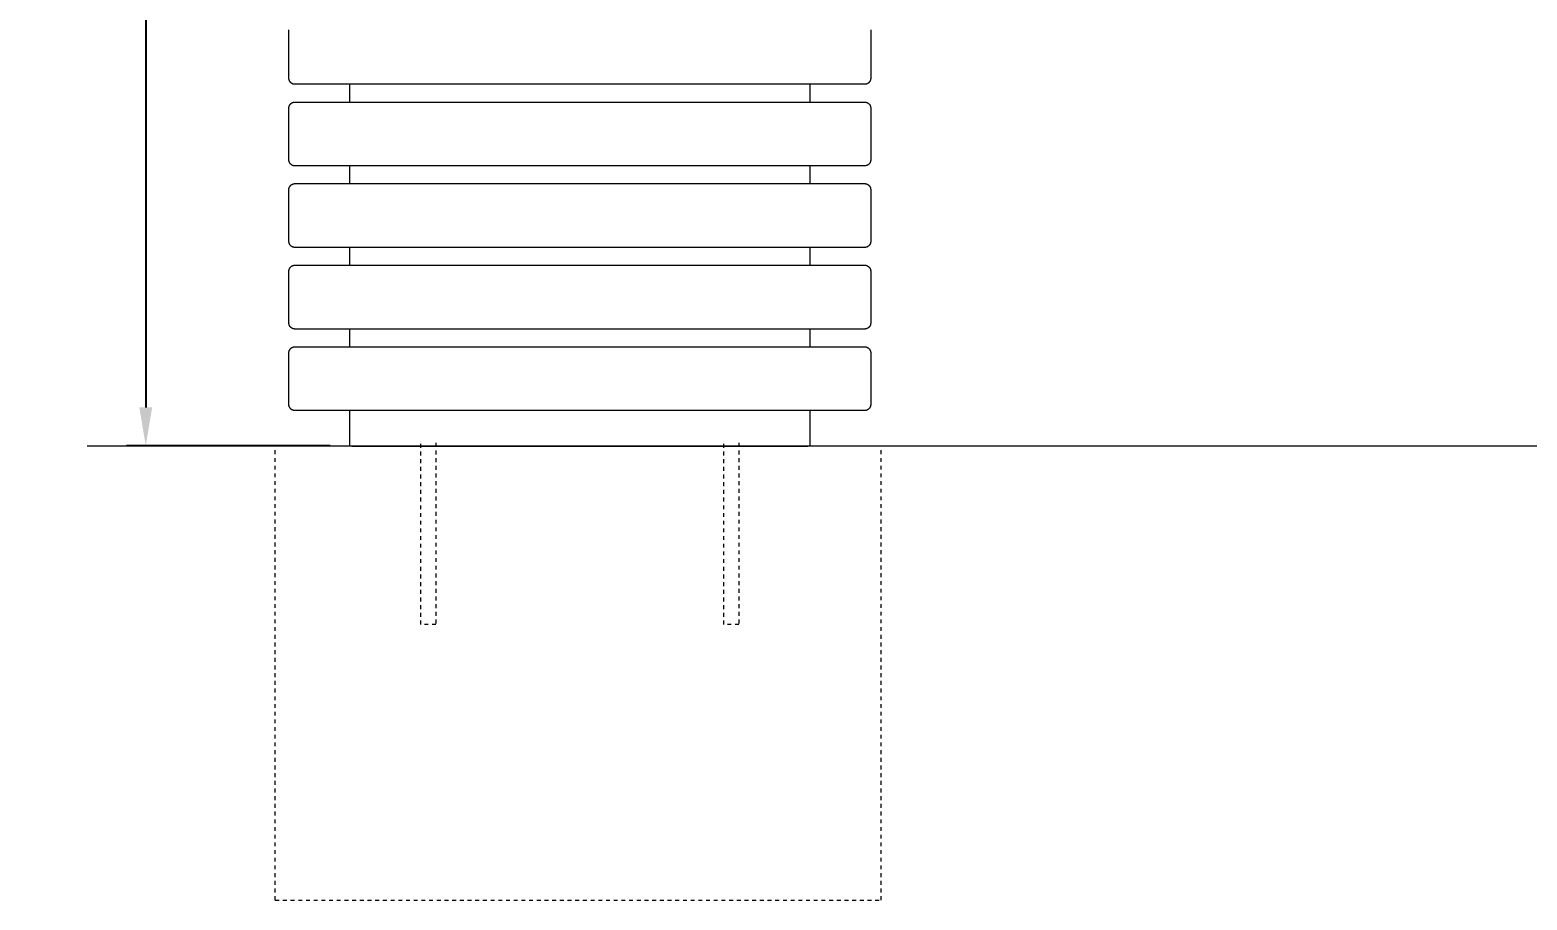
# Model space of a CAD drawing. Header units: inches. Extents: x 7 to 162, y -1 to 92.
# Drawn here: x 7.64 to 46.56, y 34.7 to 57.34 of the extents above; entities that cross this region are included whole.
import ezdxf

# ---------------------------------------------------------------- set-up
doc = ezdxf.new("R2010")
doc.units = ezdxf.units.IN
doc.linetypes.add('HIDDEN', pattern=[1.905, 1.27, -0.635])
for name, color, linetype, lineweight in [('ZANO_R', 7, 'Continuous', 0), ('ZANO_R_przerywana', 250, 'HIDDEN', 0), ('ZANO_W', 1, 'Continuous', 0)]:
    doc.layers.add(name, color=color, linetype=linetype, lineweight=lineweight)
doc.styles.get("Standard").update_dxf_attribs({"font": 'arial.ttf'})
doc.dimstyles.new('amerykanie', dxfattribs={"dimtxt": 50, "dimasz": 50, "dimexe": 0.5, "dimexo": 0.5, "dimgap": 1, "dimtad": 1, "dimdec": 0, "dimzin": 0, "dimlunit": 5, "dimtxsty": 'Standard', "dimcen": 0.09, "dimclrd": 1, "dimclre": 1, "dimclrt": 1, "dimazin": 0, "dimtfac": 1, "dimtdec": 0, "dimtmove": 0, "dimatfit": 3, "dimfxl": 1, "dimtzin": 0, "dimarcsym": 1})

# ---------------------------------------------------------------- blocks, each defined once
blk = doc.blocks.new('*D355')
at = {"layer": 'ZANO_W', "color": 1, "lineweight": -2}
blk.add_line((53.632, 49.341), (53.389, 52.807), dxfattribs=at)
blk.add_arc((53.829, 46.521), 5.801, 103.8886, 170.1114, dxfattribs=at)
at = {"layer": 'ZANO_W', "color": 1}
for points in [[(52.462, 51.989), (52.41, 52.318), (53.424, 52.309)], [(47.948, 47.532), (48.28, 47.503), (48.027, 46.521)]]:
    blk.add_solid(points, dxfattribs=at)
at = {"layer": 'ZANO_W', "color": 1, "insert": (48.748, 51.26), "char_height": 1.25, "attachment_point": 5, "rotation": 47}
blk.add_mtext("86%%d0'", dxfattribs=at)
blk = doc.blocks.new('*D369')
at = {"layer": 'ZANO_W', "color": 1, "lineweight": -2}
for p, q in [((13.951, 78.962), (10.15, 78.962)), ((10.65, 77.962), (10.65, 47.521)), ((15.447, 46.521), (10.15, 46.521))]:
    blk.add_line(p, q, dxfattribs=at)
at = {"layer": 'ZANO_W', "color": 1}
for points in [[(10.817, 77.962), (10.483, 77.962), (10.65, 78.962)], [(10.483, 47.521), (10.817, 47.521), (10.65, 46.521)]]:
    blk.add_solid(points, dxfattribs=at)
at = {"layer": 'ZANO_W', "color": 1, "insert": (9.503, 62.742), "char_height": 1.25, "attachment_point": 5, "rotation": 90}
blk.add_mtext('32 7/16', dxfattribs=at)

msp = doc.modelspace()

# ---------------------------------------------------------------- linework, layer by layer
at = {"layer": 'ZANO_R'}
for p, q in [((14.37182, 56.08322), (14.37182, 57.34058)), ((29.49739, 57.34058), (29.49739, 56.08322)), ((14.37191, 56.07769), (14.37182, 56.08319)), ((14.3722, 56.0722), (14.37191, 56.07769)), ((14.37268, 56.06672), (14.3722, 56.0722)), ((14.37335, 56.06127), (14.37268, 56.06672)), ((14.37422, 56.05583), (14.37335, 56.06127)), ((14.37527, 56.05044), (14.37422, 56.05583)), ((14.3765, 56.04508), (14.37527, 56.05044)), ((29.49394, 56.05044), (29.49271, 56.04508)), ((29.49499, 56.05583), (29.49394, 56.05044)), ((29.49586, 56.06127), (29.49499, 56.05583)), ((29.49653, 56.06672), (29.49586, 56.06127)), ((29.49701, 56.0722), (29.49653, 56.06672)), ((29.4973, 56.07769), (29.49701, 56.0722)), ((29.49739, 56.08319), (29.4973, 56.07769)), ((14.37793, 56.03977), (14.3765, 56.04508)), ((14.37954, 56.03451), (14.37793, 56.03977)), ((14.38133, 56.02931), (14.37954, 56.03451)), ((14.3833, 56.02418), (14.38133, 56.02931)), ((14.38545, 56.01912), (14.3833, 56.02418)), ((14.38777, 56.01413), (14.38545, 56.01912)), ((14.39027, 56.00923), (14.38777, 56.01413)), ((14.39294, 56.00442), (14.39027, 56.00923)), ((14.39577, 55.99971), (14.39294, 56.00442)), ((14.39876, 55.9951), (14.39577, 55.99971)), ((14.40192, 55.9906), (14.39876, 55.9951)), ((14.40523, 55.98621), (14.40192, 55.9906)), ((14.40869, 55.98193), (14.40523, 55.98621)), ((14.4123, 55.97778), (14.40869, 55.98193)), ((14.41605, 55.97376), (14.4123, 55.97778)), ((14.41994, 55.96987), (14.41605, 55.97376)), ((14.42396, 55.96612), (14.41994, 55.96987)), ((14.42811, 55.96252), (14.42396, 55.96612)), ((14.43238, 55.95906), (14.42811, 55.96252)), ((14.43678, 55.95575), (14.43238, 55.95906)), ((14.44128, 55.95259), (14.43678, 55.95575)), ((14.44589, 55.9496), (14.44128, 55.95259)), ((14.45061, 55.94677), (14.44589, 55.9496)), ((14.45541, 55.9441), (14.45061, 55.94677)), ((14.46031, 55.94161), (14.45541, 55.9441)), ((14.4653, 55.93928), (14.46031, 55.94161)), ((14.47036, 55.93714), (14.4653, 55.93928)), ((14.47549, 55.93516), (14.47036, 55.93714)), ((14.48069, 55.93337), (14.47549, 55.93516)), ((14.48595, 55.93177), (14.48069, 55.93337)), ((14.49126, 55.93034), (14.48595, 55.93177)), ((14.49662, 55.92911), (14.49126, 55.93034)), ((14.50202, 55.92806), (14.49662, 55.92911)), ((14.50745, 55.9272), (14.50202, 55.92806)), ((14.51291, 55.92653), (14.50745, 55.9272)), ((14.51839, 55.92605), (14.51291, 55.92653)), ((14.52388, 55.92576), (14.51839, 55.92605)), ((14.52937, 55.92567), (14.52388, 55.92576)), ((29.33984, 55.92567), (14.52937, 55.92567)), ((15.9474, 55.92567), (15.9474, 55.46425)), ((27.92181, 55.46425), (27.92181, 55.92567)), ((29.34533, 55.92576), (29.33984, 55.92567)), ((29.35082, 55.92605), (29.34533, 55.92576)), ((29.3563, 55.92653), (29.35082, 55.92605)), ((29.36176, 55.9272), (29.3563, 55.92653)), ((29.36719, 55.92806), (29.36176, 55.9272)), ((29.37259, 55.92911), (29.36719, 55.92806)), ((29.37795, 55.93034), (29.37259, 55.92911)), ((29.38326, 55.93177), (29.37795, 55.93034)), ((29.38852, 55.93337), (29.38326, 55.93177)), ((29.39372, 55.93516), (29.38852, 55.93337)), ((29.39885, 55.93714), (29.39372, 55.93516)), ((29.40391, 55.93928), (29.39885, 55.93714)), ((29.4089, 55.94161), (29.40391, 55.93928)), ((29.4138, 55.9441), (29.4089, 55.94161)), ((29.4186, 55.94677), (29.4138, 55.9441)), ((29.42332, 55.9496), (29.4186, 55.94677)), ((29.42793, 55.95259), (29.42332, 55.9496)), ((29.43244, 55.95575), (29.42793, 55.95259)), ((29.43683, 55.95906), (29.43244, 55.95575)), ((29.4411, 55.96252), (29.43683, 55.95906)), ((29.44525, 55.96612), (29.4411, 55.96252)), ((29.44927, 55.96987), (29.44525, 55.96612)), ((29.45316, 55.97376), (29.44927, 55.96987)), ((29.45691, 55.97778), (29.45316, 55.97376)), ((29.46052, 55.98193), (29.45691, 55.97778)), ((29.46398, 55.98621), (29.46052, 55.98193)), ((29.46729, 55.9906), (29.46398, 55.98621)), ((29.47045, 55.9951), (29.46729, 55.9906)), ((29.47344, 55.99971), (29.47045, 55.9951)), ((29.47627, 56.00442), (29.47344, 55.99971)), ((29.47894, 56.00923), (29.47627, 56.00442)), ((29.48144, 56.01413), (29.47894, 56.00923)), ((29.48376, 56.01912), (29.48144, 56.01413)), ((29.48591, 56.02418), (29.48376, 56.01912)), ((29.48788, 56.02931), (29.48591, 56.02418)), ((29.48967, 56.03451), (29.48788, 56.02931)), ((29.49128, 56.03977), (29.48967, 56.03451)), ((29.49271, 56.04508), (29.49128, 56.03977)), ((14.37182, 55.30669), (14.37191, 55.31207)), ((14.37182, 55.21877), (14.37182, 55.30666)), ((14.37191, 55.31207), (14.37218, 55.31744)), ((14.37218, 55.31744), (14.37264, 55.3228)), ((14.37264, 55.3228), (14.37328, 55.32814)), ((14.37328, 55.32814), (14.37411, 55.33346)), ((14.37411, 55.33346), (14.37511, 55.33875)), ((14.37511, 55.33875), (14.3763, 55.34399)), ((14.3763, 55.34399), (14.37766, 55.3492)), ((14.37766, 55.3492), (14.3792, 55.35435)), ((14.3792, 55.35435), (14.38091, 55.35945)), ((14.38091, 55.35945), (14.3828, 55.36449)), ((14.3828, 55.36449), (14.38486, 55.36946)), ((14.38486, 55.36946), (14.38709, 55.37436)), ((14.38709, 55.37436), (14.38948, 55.37918)), ((14.38948, 55.37918), (14.39204, 55.38391)), ((14.39204, 55.38391), (14.39475, 55.38856)), ((14.39475, 55.38856), (14.39763, 55.3931)), ((14.39763, 55.3931), (14.40065, 55.39755)), ((14.40065, 55.39755), (14.40383, 55.40189)), ((14.40383, 55.40189), (14.40715, 55.40612)), ((14.40715, 55.40612), (14.41062, 55.41024)), ((14.41062, 55.41024), (14.41423, 55.41423)), ((14.41423, 55.41423), (14.41796, 55.4181)), ((14.41796, 55.4181), (14.42183, 55.42184)), ((14.42183, 55.42184), (14.42583, 55.42544)), ((14.42583, 55.42544), (14.42994, 55.42891)), ((14.42994, 55.42891), (14.43417, 55.43223)), ((14.43417, 55.43223), (14.43851, 55.43541)), ((14.43851, 55.43541), (14.44296, 55.43844)), ((14.44296, 55.43844), (14.44751, 55.44131)), ((14.44751, 55.44131), (14.45215, 55.44403)), ((14.45215, 55.44403), (14.45689, 55.44658)), ((14.45689, 55.44658), (14.46171, 55.44898)), ((14.46171, 55.44898), (14.4666, 55.4512)), ((14.4666, 55.4512), (14.47157, 55.45326)), ((14.47157, 55.45326), (14.47661, 55.45515)), ((14.47661, 55.45515), (14.48171, 55.45687)), ((14.48171, 55.45687), (14.48687, 55.45841)), ((14.48687, 55.45841), (14.49207, 55.45977)), ((14.49207, 55.45977), (14.49732, 55.46095)), ((14.49732, 55.46095), (14.5026, 55.46196)), ((14.5026, 55.46196), (14.50792, 55.46278)), ((14.50792, 55.46278), (14.51326, 55.46342)), ((14.51326, 55.46342), (14.51862, 55.46388)), ((14.51862, 55.46388), (14.524, 55.46416)), ((14.524, 55.46416), (14.52937, 55.46425)), ((14.52937, 55.46425), (29.33984, 55.46425)), ((29.33984, 55.46425), (29.34521, 55.46416)), ((29.34521, 55.46416), (29.35059, 55.46388)), ((29.35059, 55.46388), (29.35595, 55.46342)), ((29.35595, 55.46342), (29.36129, 55.46278)), ((29.36129, 55.46278), (29.36661, 55.46196)), ((29.36661, 55.46196), (29.37189, 55.46095)), ((29.37189, 55.46095), (29.37714, 55.45977)), ((29.37714, 55.45977), (29.38234, 55.45841)), ((29.38234, 55.45841), (29.3875, 55.45687)), ((29.3875, 55.45687), (29.3926, 55.45515)), ((29.3926, 55.45515), (29.39764, 55.45326)), ((29.39764, 55.45326), (29.40261, 55.4512)), ((29.40261, 55.4512), (29.4075, 55.44898)), ((29.4075, 55.44898), (29.41232, 55.44658)), ((29.41232, 55.44658), (29.41706, 55.44403)), ((29.41706, 55.44403), (29.4217, 55.44131)), ((29.4217, 55.44131), (29.42625, 55.43844)), ((29.42625, 55.43844), (29.4307, 55.43541)), ((29.4307, 55.43541), (29.43504, 55.43223)), ((29.43504, 55.43223), (29.43927, 55.42891)), ((29.43927, 55.42891), (29.44338, 55.42544)), ((29.44338, 55.42544), (29.44738, 55.42184)), ((29.44738, 55.42184), (29.45125, 55.4181)), ((29.45125, 55.4181), (29.45498, 55.41423)), ((29.45498, 55.41423), (29.45859, 55.41024)), ((29.45859, 55.41024), (29.46206, 55.40612)), ((29.46206, 55.40612), (29.46538, 55.40189)), ((29.46538, 55.40189), (29.46856, 55.39755)), ((29.46856, 55.39755), (29.47158, 55.3931)), ((29.47158, 55.3931), (29.47446, 55.38856)), ((29.47446, 55.38856), (29.47717, 55.38391)), ((29.47717, 55.38391), (29.47973, 55.37918)), ((29.47973, 55.37918), (29.48212, 55.37436)), ((29.48212, 55.37436), (29.48435, 55.36946)), ((29.48435, 55.36946), (29.48641, 55.36449)), ((29.48641, 55.36449), (29.4883, 55.35945)), ((29.4883, 55.35945), (29.49001, 55.35435)), ((29.49001, 55.35435), (29.49155, 55.3492)), ((29.49155, 55.3492), (29.49291, 55.34399)), ((29.49291, 55.34399), (29.4941, 55.33875)), ((29.4941, 55.33875), (29.4951, 55.33346)), ((29.4951, 55.33346), (29.49593, 55.32814)), ((29.49593, 55.32814), (29.49657, 55.3228)), ((29.49657, 55.3228), (29.49703, 55.31744)), ((29.49703, 55.31744), (29.4973, 55.31207)), ((29.4973, 55.31207), (29.49739, 55.30669)), ((29.49739, 55.30666), (29.49739, 55.21877)), ((14.37182, 53.96137), (14.37182, 55.21873)), ((29.49739, 55.21873), (29.49739, 53.96137)), ((14.37191, 53.95584), (14.37182, 53.96134)), ((14.3722, 53.95035), (14.37191, 53.95584)), ((14.37268, 53.94487), (14.3722, 53.95035)), ((14.37335, 53.93941), (14.37268, 53.94487)), ((14.37422, 53.93398), (14.37335, 53.93941)), ((14.37527, 53.92858), (14.37422, 53.93398)), ((14.3765, 53.92323), (14.37527, 53.92858)), ((14.37793, 53.91791), (14.3765, 53.92323)), ((14.37954, 53.91266), (14.37793, 53.91791)), ((14.38133, 53.90746), (14.37954, 53.91266)), ((14.3833, 53.90232), (14.38133, 53.90746)), ((14.38545, 53.89726), (14.3833, 53.90232)), ((14.38777, 53.89228), (14.38545, 53.89726)), ((14.39027, 53.88738), (14.38777, 53.89228)), ((14.39294, 53.88257), (14.39027, 53.88738)), ((14.39577, 53.87786), (14.39294, 53.88257)), ((14.39876, 53.87325), (14.39577, 53.87786)), ((14.40192, 53.86874), (14.39876, 53.87325)), ((14.40523, 53.86435), (14.40192, 53.86874)), ((14.40869, 53.86008), (14.40523, 53.86435)), ((14.4123, 53.85593), (14.40869, 53.86008)), ((14.41605, 53.85191), (14.4123, 53.85593)), ((14.41994, 53.84802), (14.41605, 53.85191)), ((14.42396, 53.84427), (14.41994, 53.84802)), ((14.42811, 53.84066), (14.42396, 53.84427)), ((14.43238, 53.8372), (14.42811, 53.84066)), ((14.43678, 53.8339), (14.43238, 53.8372)), ((14.44128, 53.83074), (14.43678, 53.8339)), ((14.44589, 53.82775), (14.44128, 53.83074)), ((14.45061, 53.82492), (14.44589, 53.82775)), ((14.45541, 53.82225), (14.45061, 53.82492)), ((14.46031, 53.81975), (14.45541, 53.82225)), ((14.4653, 53.81743), (14.46031, 53.81975)), ((14.47036, 53.81528), (14.4653, 53.81743)), ((14.47549, 53.81331), (14.47036, 53.81528)), ((14.48069, 53.81152), (14.47549, 53.81331)), ((14.48595, 53.80991), (14.48069, 53.81152)), ((14.49126, 53.80849), (14.48595, 53.80991)), ((14.49662, 53.80725), (14.49126, 53.80849)), ((14.50202, 53.80621), (14.49662, 53.80725)), ((14.50745, 53.80535), (14.50202, 53.80621)), ((14.51291, 53.80468), (14.50745, 53.80535)), ((14.51839, 53.8042), (14.51291, 53.80468)), ((14.52388, 53.80391), (14.51839, 53.8042)), ((14.52937, 53.80381), (14.52388, 53.80391)), ((29.33984, 53.80381), (14.52937, 53.80381)), ((15.9474, 53.80381), (15.9474, 53.3424)), ((27.92181, 53.3424), (27.92181, 53.80381)), ((29.34533, 53.80391), (29.33984, 53.80381)), ((29.35082, 53.8042), (29.34533, 53.80391)), ((29.3563, 53.80468), (29.35082, 53.8042)), ((29.36176, 53.80535), (29.3563, 53.80468)), ((29.36719, 53.80621), (29.36176, 53.80535)), ((29.37259, 53.80725), (29.36719, 53.80621)), ((29.37795, 53.80849), (29.37259, 53.80725)), ((29.38326, 53.80991), (29.37795, 53.80849)), ((29.38852, 53.81152), (29.38326, 53.80991)), ((29.39372, 53.81331), (29.38852, 53.81152)), ((29.39885, 53.81528), (29.39372, 53.81331)), ((29.40391, 53.81743), (29.39885, 53.81528)), ((29.4089, 53.81975), (29.40391, 53.81743)), ((29.4138, 53.82225), (29.4089, 53.81975)), ((29.4186, 53.82492), (29.4138, 53.82225)), ((29.42332, 53.82775), (29.4186, 53.82492)), ((29.42793, 53.83074), (29.42332, 53.82775)), ((29.43244, 53.8339), (29.42793, 53.83074)), ((29.43683, 53.8372), (29.43244, 53.8339)), ((29.4411, 53.84066), (29.43683, 53.8372)), ((29.44525, 53.84427), (29.4411, 53.84066)), ((29.44927, 53.84802), (29.44525, 53.84427)), ((29.45316, 53.85191), (29.44927, 53.84802)), ((29.45691, 53.85593), (29.45316, 53.85191)), ((29.46052, 53.86008), (29.45691, 53.85593)), ((29.46398, 53.86435), (29.46052, 53.86008)), ((29.46729, 53.86874), (29.46398, 53.86435)), ((29.47045, 53.87325), (29.46729, 53.86874)), ((29.47344, 53.87786), (29.47045, 53.87325)), ((29.47627, 53.88257), (29.47344, 53.87786)), ((29.47894, 53.88738), (29.47627, 53.88257)), ((29.48144, 53.89228), (29.47894, 53.88738)), ((29.48376, 53.89726), (29.48144, 53.89228)), ((29.48591, 53.90232), (29.48376, 53.89726)), ((29.48788, 53.90746), (29.48591, 53.90232)), ((29.48967, 53.91266), (29.48788, 53.90746)), ((29.49128, 53.91791), (29.48967, 53.91266)), ((29.49271, 53.92323), (29.49128, 53.91791)), ((29.49394, 53.92858), (29.49271, 53.92323)), ((29.49499, 53.93398), (29.49394, 53.92858)), ((29.49586, 53.93941), (29.49499, 53.93398)), ((29.49653, 53.94487), (29.49586, 53.93941)), ((29.49701, 53.95035), (29.49653, 53.94487)), ((29.4973, 53.95584), (29.49701, 53.95035)), ((29.49739, 53.96134), (29.4973, 53.95584)), ((14.45215, 53.32217), (14.45689, 53.32473)), ((14.45689, 53.32473), (14.46171, 53.32712)), ((14.46171, 53.32712), (14.4666, 53.32935)), ((14.4666, 53.32935), (14.47157, 53.33141)), ((14.47157, 53.33141), (14.47661, 53.3333)), ((14.47661, 53.3333), (14.48171, 53.33501)), ((14.48171, 53.33501), (14.48687, 53.33655)), ((14.48687, 53.33655), (14.49207, 53.33792)), ((14.49207, 53.33792), (14.49732, 53.3391)), ((14.49732, 53.3391), (14.5026, 53.3401)), ((14.5026, 53.3401), (14.50792, 53.34093)), ((14.50792, 53.34093), (14.51326, 53.34157)), ((14.51326, 53.34157), (14.51862, 53.34203)), ((14.51862, 53.34203), (14.524, 53.3423)), ((14.524, 53.3423), (14.52937, 53.3424)), ((14.52937, 53.3424), (29.33984, 53.3424)), ((29.33984, 53.3424), (29.34521, 53.3423)), ((29.34521, 53.3423), (29.35059, 53.34203)), ((29.35059, 53.34203), (29.35595, 53.34157)), ((29.35595, 53.34157), (29.36129, 53.34093)), ((29.36129, 53.34093), (29.36661, 53.3401)), ((29.36661, 53.3401), (29.37189, 53.3391)), ((29.37189, 53.3391), (29.37714, 53.33792)), ((29.37714, 53.33792), (29.38234, 53.33655)), ((29.38234, 53.33655), (29.3875, 53.33501)), ((29.3875, 53.33501), (29.3926, 53.3333)), ((29.3926, 53.3333), (29.39764, 53.33141)), ((29.39764, 53.33141), (29.40261, 53.32935)), ((29.40261, 53.32935), (29.4075, 53.32712)), ((29.4075, 53.32712), (29.41232, 53.32473)), ((29.41232, 53.32473), (29.41706, 53.32217)), ((14.37182, 53.18484), (14.37191, 53.19022)), ((14.37182, 53.09691), (14.37182, 53.1848)), ((14.37182, 51.83952), (14.37182, 53.09688)), ((14.37191, 53.19022), (14.37218, 53.19559)), ((14.37218, 53.19559), (14.37264, 53.20095)), ((14.37264, 53.20095), (14.37328, 53.20629)), ((14.37328, 53.20629), (14.37411, 53.21161)), ((14.37411, 53.21161), (14.37511, 53.21689)), ((14.37511, 53.21689), (14.3763, 53.22214)), ((14.3763, 53.22214), (14.37766, 53.22735)), ((14.37766, 53.22735), (14.3792, 53.2325)), ((14.3792, 53.2325), (14.38091, 53.2376)), ((14.38091, 53.2376), (14.3828, 53.24264)), ((14.3828, 53.24264), (14.38486, 53.24761)), ((14.38486, 53.24761), (14.38709, 53.25251)), ((14.38709, 53.25251), (14.38948, 53.25732)), ((14.38948, 53.25732), (14.39204, 53.26206)), ((14.39204, 53.26206), (14.39475, 53.2667)), ((14.39475, 53.2667), (14.39763, 53.27125)), ((14.39763, 53.27125), (14.40065, 53.2757)), ((14.40065, 53.2757), (14.40383, 53.28004)), ((14.40383, 53.28004), (14.40715, 53.28427)), ((14.40715, 53.28427), (14.41062, 53.28839)), ((14.41062, 53.28839), (14.41423, 53.29238)), ((14.41423, 53.29238), (14.41796, 53.29625)), ((14.41796, 53.29625), (14.42183, 53.29999)), ((14.42183, 53.29999), (14.42583, 53.30359)), ((14.42583, 53.30359), (14.42994, 53.30706)), ((14.42994, 53.30706), (14.43417, 53.31038)), ((14.43417, 53.31038), (14.43851, 53.31356)), ((14.43851, 53.31356), (14.44296, 53.31658)), ((14.44296, 53.31658), (14.44751, 53.31946)), ((14.44751, 53.31946), (14.45215, 53.32217)), ((29.41706, 53.32217), (29.4217, 53.31946)), ((29.4217, 53.31946), (29.42625, 53.31658)), ((29.42625, 53.31658), (29.4307, 53.31356)), ((29.4307, 53.31356), (29.43504, 53.31038)), ((29.43504, 53.31038), (29.43927, 53.30706)), ((29.43927, 53.30706), (29.44338, 53.30359)), ((29.44338, 53.30359), (29.44738, 53.29999)), ((29.44738, 53.29999), (29.45125, 53.29625)), ((29.45125, 53.29625), (29.45498, 53.29238)), ((29.45498, 53.29238), (29.45859, 53.28839)), ((29.45859, 53.28839), (29.46206, 53.28427)), ((29.46206, 53.28427), (29.46538, 53.28004)), ((29.46538, 53.28004), (29.46856, 53.2757)), ((29.46856, 53.2757), (29.47158, 53.27125)), ((29.47158, 53.27125), (29.47446, 53.2667)), ((29.47446, 53.2667), (29.47717, 53.26206)), ((29.47717, 53.26206), (29.47973, 53.25732)), ((29.47973, 53.25732), (29.48212, 53.25251)), ((29.48212, 53.25251), (29.48435, 53.24761)), ((29.48435, 53.24761), (29.48641, 53.24264)), ((29.48641, 53.24264), (29.4883, 53.2376)), ((29.4883, 53.2376), (29.49001, 53.2325)), ((29.49001, 53.2325), (29.49155, 53.22735)), ((29.49155, 53.22735), (29.49291, 53.22214)), ((29.49291, 53.22214), (29.4941, 53.21689)), ((29.4941, 53.21689), (29.4951, 53.21161)), ((29.4951, 53.21161), (29.49593, 53.20629)), ((29.49593, 53.20629), (29.49657, 53.20095)), ((29.49657, 53.20095), (29.49703, 53.19559)), ((29.49703, 53.19559), (29.4973, 53.19022)), ((29.4973, 53.19022), (29.49739, 53.18484)), ((29.49739, 53.1848), (29.49739, 53.09691)), ((29.49739, 53.09688), (29.49739, 51.83952)), ((14.37191, 51.83399), (14.37182, 51.83948)), ((14.3722, 51.82849), (14.37191, 51.83399)), ((14.37268, 51.82302), (14.3722, 51.82849)), ((14.37335, 51.81756), (14.37268, 51.82302)), ((14.37422, 51.81213), (14.37335, 51.81756)), ((14.37527, 51.80673), (14.37422, 51.81213)), ((14.3765, 51.80137), (14.37527, 51.80673)), ((14.37793, 51.79606), (14.3765, 51.80137)), ((14.37954, 51.7908), (14.37793, 51.79606)), ((14.38133, 51.7856), (14.37954, 51.7908)), ((14.3833, 51.78047), (14.38133, 51.7856)), ((14.38545, 51.77541), (14.3833, 51.78047)), ((14.38777, 51.77043), (14.38545, 51.77541)), ((14.39027, 51.76553), (14.38777, 51.77043)), ((14.39294, 51.76072), (14.39027, 51.76553)), ((29.47894, 51.76553), (29.47627, 51.76072)), ((29.48144, 51.77043), (29.47894, 51.76553)), ((29.48376, 51.77541), (29.48144, 51.77043)), ((29.48591, 51.78047), (29.48376, 51.77541)), ((29.48788, 51.7856), (29.48591, 51.78047)), ((29.48967, 51.7908), (29.48788, 51.7856)), ((29.49128, 51.79606), (29.48967, 51.7908)), ((29.49271, 51.80137), (29.49128, 51.79606)), ((29.49394, 51.80673), (29.49271, 51.80137)), ((29.49499, 51.81213), (29.49394, 51.80673)), ((29.49586, 51.81756), (29.49499, 51.81213)), ((29.49653, 51.82302), (29.49586, 51.81756)), ((29.49701, 51.82849), (29.49653, 51.82302)), ((29.4973, 51.83399), (29.49701, 51.82849)), ((29.49739, 51.83948), (29.4973, 51.83399)), ((14.39577, 51.75601), (14.39294, 51.76072)), ((14.39876, 51.75139), (14.39577, 51.75601)), ((14.40192, 51.74689), (14.39876, 51.75139)), ((14.40523, 51.7425), (14.40192, 51.74689)), ((14.40869, 51.73823), (14.40523, 51.7425)), ((14.4123, 51.73408), (14.40869, 51.73823)), ((14.41605, 51.73006), (14.4123, 51.73408)), ((14.41994, 51.72617), (14.41605, 51.73006)), ((14.42396, 51.72242), (14.41994, 51.72617)), ((14.42811, 51.71881), (14.42396, 51.72242)), ((14.43238, 51.71535), (14.42811, 51.71881)), ((14.43678, 51.71204), (14.43238, 51.71535)), ((14.44128, 51.70889), (14.43678, 51.71204)), ((14.44589, 51.70589), (14.44128, 51.70889)), ((14.45061, 51.70306), (14.44589, 51.70589)), ((14.45541, 51.7004), (14.45061, 51.70306)), ((14.46031, 51.6979), (14.45541, 51.7004)), ((14.4653, 51.69558), (14.46031, 51.6979)), ((14.47036, 51.69343), (14.4653, 51.69558)), ((14.47549, 51.69146), (14.47036, 51.69343)), ((14.48069, 51.68967), (14.47549, 51.69146)), ((14.48595, 51.68806), (14.48069, 51.68967)), ((14.49126, 51.68664), (14.48595, 51.68806)), ((14.49662, 51.6854), (14.49126, 51.68664)), ((14.50202, 51.68435), (14.49662, 51.6854)), ((14.50745, 51.68349), (14.50202, 51.68435)), ((14.51291, 51.68282), (14.50745, 51.68349)), ((14.51839, 51.68234), (14.51291, 51.68282)), ((14.52388, 51.68206), (14.51839, 51.68234)), ((14.52937, 51.68196), (14.52388, 51.68206)), ((29.33984, 51.68196), (14.52937, 51.68196)), ((15.9474, 51.68196), (15.9474, 51.22054)), ((27.92181, 51.22054), (27.92181, 51.68196)), ((29.34533, 51.68206), (29.33984, 51.68196)), ((29.35082, 51.68234), (29.34533, 51.68206)), ((29.3563, 51.68282), (29.35082, 51.68234)), ((29.36176, 51.68349), (29.3563, 51.68282)), ((29.36719, 51.68435), (29.36176, 51.68349)), ((29.37259, 51.6854), (29.36719, 51.68435)), ((29.37795, 51.68664), (29.37259, 51.6854)), ((29.38326, 51.68806), (29.37795, 51.68664)), ((29.38852, 51.68967), (29.38326, 51.68806)), ((29.39372, 51.69146), (29.38852, 51.68967)), ((29.39885, 51.69343), (29.39372, 51.69146)), ((29.40391, 51.69558), (29.39885, 51.69343)), ((29.4089, 51.6979), (29.40391, 51.69558)), ((29.4138, 51.7004), (29.4089, 51.6979)), ((29.4186, 51.70306), (29.4138, 51.7004)), ((29.42332, 51.70589), (29.4186, 51.70306)), ((29.42793, 51.70889), (29.42332, 51.70589)), ((29.43244, 51.71204), (29.42793, 51.70889)), ((29.43683, 51.71535), (29.43244, 51.71204)), ((29.4411, 51.71881), (29.43683, 51.71535)), ((29.44525, 51.72242), (29.4411, 51.71881)), ((29.44927, 51.72617), (29.44525, 51.72242)), ((29.45316, 51.73006), (29.44927, 51.72617)), ((29.45691, 51.73408), (29.45316, 51.73006)), ((29.46052, 51.73823), (29.45691, 51.73408)), ((29.46398, 51.7425), (29.46052, 51.73823)), ((29.46729, 51.74689), (29.46398, 51.7425)), ((29.47045, 51.75139), (29.46729, 51.74689)), ((29.47344, 51.75601), (29.47045, 51.75139)), ((29.47627, 51.76072), (29.47344, 51.75601)), ((14.37182, 51.06298), (14.37191, 51.06836)), ((14.37182, 50.97506), (14.37182, 51.06295)), ((14.37191, 51.06836), (14.37218, 51.07374)), ((14.37218, 51.07374), (14.37264, 51.0791)), ((14.37264, 51.0791), (14.37328, 51.08444)), ((14.37328, 51.08444), (14.37411, 51.08976)), ((14.37411, 51.08976), (14.37511, 51.09504)), ((14.37511, 51.09504), (14.3763, 51.10029)), ((14.3763, 51.10029), (14.37766, 51.10549)), ((14.37766, 51.10549), (14.3792, 51.11065)), ((14.3792, 51.11065), (14.38091, 51.11575)), ((14.38091, 51.11575), (14.3828, 51.12079)), ((14.3828, 51.12079), (14.38486, 51.12576)), ((14.38486, 51.12576), (14.38709, 51.13065)), ((14.38709, 51.13065), (14.38948, 51.13547)), ((14.38948, 51.13547), (14.39204, 51.14021)), ((14.39204, 51.14021), (14.39475, 51.14485)), ((14.39475, 51.14485), (14.39763, 51.1494)), ((14.39763, 51.1494), (14.40065, 51.15385)), ((14.40065, 51.15385), (14.40383, 51.15819)), ((14.40383, 51.15819), (14.40715, 51.16242)), ((14.40715, 51.16242), (14.41062, 51.16653)), ((14.41062, 51.16653), (14.41423, 51.17053)), ((14.41423, 51.17053), (14.41796, 51.1744)), ((14.41796, 51.1744), (14.42183, 51.17813)), ((14.42183, 51.17813), (14.42583, 51.18174)), ((14.42583, 51.18174), (14.42994, 51.1852)), ((14.42994, 51.1852), (14.43417, 51.18853)), ((14.43417, 51.18853), (14.43851, 51.1917)), ((14.43851, 51.1917), (14.44296, 51.19473)), ((14.44296, 51.19473), (14.44751, 51.19761)), ((14.44751, 51.19761), (14.45215, 51.20032)), ((14.45215, 51.20032), (14.45689, 51.20288)), ((14.45689, 51.20288), (14.46171, 51.20527)), ((14.46171, 51.20527), (14.4666, 51.2075)), ((14.4666, 51.2075), (14.47157, 51.20956)), ((14.47157, 51.20956), (14.47661, 51.21145)), ((14.47661, 51.21145), (14.48171, 51.21316)), ((14.48171, 51.21316), (14.48687, 51.2147)), ((14.48687, 51.2147), (14.49207, 51.21606)), ((14.49207, 51.21606), (14.49732, 51.21725)), ((14.49732, 51.21725), (14.5026, 51.21825)), ((14.5026, 51.21825), (14.50792, 51.21908)), ((14.50792, 51.21908), (14.51326, 51.21972)), ((14.51326, 51.21972), (14.51862, 51.22018)), ((14.51862, 51.22018), (14.524, 51.22045)), ((14.524, 51.22045), (14.52937, 51.22054)), ((14.52937, 51.22054), (29.33984, 51.22054)), ((29.33984, 51.22054), (29.34521, 51.22045)), ((29.34521, 51.22045), (29.35059, 51.22018)), ((29.35059, 51.22018), (29.35595, 51.21972)), ((29.35595, 51.21972), (29.36129, 51.21908)), ((29.36129, 51.21908), (29.36661, 51.21825)), ((29.36661, 51.21825), (29.37189, 51.21725)), ((29.37189, 51.21725), (29.37714, 51.21606)), ((29.37714, 51.21606), (29.38234, 51.2147)), ((29.38234, 51.2147), (29.3875, 51.21316)), ((29.3875, 51.21316), (29.3926, 51.21145)), ((29.3926, 51.21145), (29.39764, 51.20956)), ((29.39764, 51.20956), (29.40261, 51.2075)), ((29.40261, 51.2075), (29.4075, 51.20527)), ((29.4075, 51.20527), (29.41232, 51.20288)), ((29.41232, 51.20288), (29.41706, 51.20032)), ((29.41706, 51.20032), (29.4217, 51.19761)), ((29.4217, 51.19761), (29.42625, 51.19473)), ((29.42625, 51.19473), (29.4307, 51.1917)), ((29.4307, 51.1917), (29.43504, 51.18853)), ((29.43504, 51.18853), (29.43927, 51.1852)), ((29.43927, 51.1852), (29.44338, 51.18174)), ((29.44338, 51.18174), (29.44738, 51.17813)), ((29.44738, 51.17813), (29.45125, 51.1744)), ((29.45125, 51.1744), (29.45498, 51.17053)), ((29.45498, 51.17053), (29.45859, 51.16653)), ((29.45859, 51.16653), (29.46206, 51.16242)), ((29.46206, 51.16242), (29.46538, 51.15819)), ((29.46538, 51.15819), (29.46856, 51.15385)), ((29.46856, 51.15385), (29.47158, 51.1494)), ((29.47158, 51.1494), (29.47446, 51.14485)), ((29.47446, 51.14485), (29.47717, 51.14021)), ((29.47717, 51.14021), (29.47973, 51.13547)), ((29.47973, 51.13547), (29.48212, 51.13065)), ((29.48212, 51.13065), (29.48435, 51.12576)), ((29.48435, 51.12576), (29.48641, 51.12079)), ((29.48641, 51.12079), (29.4883, 51.11575)), ((29.4883, 51.11575), (29.49001, 51.11065)), ((29.49001, 51.11065), (29.49155, 51.10549)), ((29.49155, 51.10549), (29.49291, 51.10029)), ((29.49291, 51.10029), (29.4941, 51.09504)), ((29.4941, 51.09504), (29.4951, 51.08976)), ((29.4951, 51.08976), (29.49593, 51.08444)), ((29.49593, 51.08444), (29.49657, 51.0791)), ((29.49657, 51.0791), (29.49703, 51.07374)), ((29.49703, 51.07374), (29.4973, 51.06836)), ((29.4973, 51.06836), (29.49739, 51.06298)), ((29.49739, 51.06295), (29.49739, 50.97506)), ((14.37182, 49.71766), (14.37182, 50.97502)), ((29.49739, 50.97502), (29.49739, 49.71766)), ((14.37191, 49.71213), (14.37182, 49.71763)), ((14.3722, 49.70664), (14.37191, 49.71213)), ((14.37268, 49.70116), (14.3722, 49.70664)), ((14.37335, 49.69571), (14.37268, 49.70116)), ((14.37422, 49.69028), (14.37335, 49.69571)), ((14.37527, 49.68488), (14.37422, 49.69028)), ((14.3765, 49.67952), (14.37527, 49.68488)), ((14.37793, 49.67421), (14.3765, 49.67952)), ((14.37954, 49.66895), (14.37793, 49.67421)), ((14.38133, 49.66375), (14.37954, 49.66895)), ((14.3833, 49.65862), (14.38133, 49.66375)), ((14.38545, 49.65356), (14.3833, 49.65862)), ((14.38777, 49.64857), (14.38545, 49.65356)), ((14.39027, 49.64367), (14.38777, 49.64857)), ((14.39294, 49.63887), (14.39027, 49.64367)), ((14.39577, 49.63415), (14.39294, 49.63887)), ((14.39876, 49.62954), (14.39577, 49.63415)), ((14.40192, 49.62504), (14.39876, 49.62954)), ((14.40523, 49.62065), (14.40192, 49.62504)), ((14.40869, 49.61637), (14.40523, 49.62065)), ((14.4123, 49.61222), (14.40869, 49.61637)), ((14.41605, 49.6082), (14.4123, 49.61222)), ((14.41994, 49.60432), (14.41605, 49.6082)), ((14.42396, 49.60057), (14.41994, 49.60432)), ((14.42811, 49.59696), (14.42396, 49.60057)), ((14.43238, 49.5935), (14.42811, 49.59696)), ((14.43678, 49.59019), (14.43238, 49.5935)), ((14.44128, 49.58704), (14.43678, 49.59019)), ((14.44589, 49.58404), (14.44128, 49.58704)), ((14.45061, 49.58121), (14.44589, 49.58404)), ((14.45541, 49.57854), (14.45061, 49.58121)), ((14.46031, 49.57605), (14.45541, 49.57854)), ((14.4653, 49.57372), (14.46031, 49.57605)), ((14.47036, 49.57158), (14.4653, 49.57372)), ((14.47549, 49.56961), (14.47036, 49.57158)), ((14.48069, 49.56782), (14.47549, 49.56961)), ((14.48595, 49.56621), (14.48069, 49.56782)), ((14.49126, 49.56479), (14.48595, 49.56621)), ((14.49662, 49.56355), (14.49126, 49.56479)), ((14.50202, 49.5625), (14.49662, 49.56355)), ((14.50745, 49.56164), (14.50202, 49.5625)), ((14.51291, 49.56097), (14.50745, 49.56164)), ((14.51839, 49.56049), (14.51291, 49.56097)), ((14.52388, 49.5602), (14.51839, 49.56049)), ((14.52937, 49.56011), (14.52388, 49.5602)), ((29.33984, 49.56011), (14.52937, 49.56011)), ((15.9474, 49.56011), (15.9474, 49.09869)), ((27.92181, 49.09869), (27.92181, 49.56011)), ((29.34533, 49.5602), (29.33984, 49.56011)), ((29.35082, 49.56049), (29.34533, 49.5602)), ((29.3563, 49.56097), (29.35082, 49.56049)), ((29.36176, 49.56164), (29.3563, 49.56097)), ((29.36719, 49.5625), (29.36176, 49.56164)), ((29.37259, 49.56355), (29.36719, 49.5625)), ((29.37795, 49.56479), (29.37259, 49.56355)), ((29.38326, 49.56621), (29.37795, 49.56479)), ((29.38852, 49.56782), (29.38326, 49.56621)), ((29.39372, 49.56961), (29.38852, 49.56782)), ((29.39885, 49.57158), (29.39372, 49.56961)), ((29.40391, 49.57372), (29.39885, 49.57158)), ((29.4089, 49.57605), (29.40391, 49.57372)), ((29.4138, 49.57854), (29.4089, 49.57605)), ((29.4186, 49.58121), (29.4138, 49.57854)), ((29.42332, 49.58404), (29.4186, 49.58121)), ((29.42793, 49.58704), (29.42332, 49.58404)), ((29.43244, 49.59019), (29.42793, 49.58704)), ((29.43683, 49.5935), (29.43244, 49.59019)), ((29.4411, 49.59696), (29.43683, 49.5935)), ((29.44525, 49.60057), (29.4411, 49.59696)), ((29.44927, 49.60432), (29.44525, 49.60057)), ((29.45316, 49.6082), (29.44927, 49.60432)), ((29.45691, 49.61222), (29.45316, 49.6082)), ((29.46052, 49.61637), (29.45691, 49.61222)), ((29.46398, 49.62065), (29.46052, 49.61637)), ((29.46729, 49.62504), (29.46398, 49.62065)), ((29.47045, 49.62954), (29.46729, 49.62504)), ((29.47344, 49.63415), (29.47045, 49.62954)), ((29.47627, 49.63887), (29.47344, 49.63415)), ((29.47894, 49.64367), (29.47627, 49.63887)), ((29.48144, 49.64857), (29.47894, 49.64367)), ((29.48376, 49.65356), (29.48144, 49.64857)), ((29.48591, 49.65862), (29.48376, 49.65356)), ((29.48788, 49.66375), (29.48591, 49.65862)), ((29.48967, 49.66895), (29.48788, 49.66375)), ((29.49128, 49.67421), (29.48967, 49.66895)), ((29.49271, 49.67952), (29.49128, 49.67421)), ((29.49394, 49.68488), (29.49271, 49.67952)), ((29.49499, 49.69028), (29.49394, 49.68488)), ((29.49586, 49.69571), (29.49499, 49.69028)), ((29.49653, 49.70116), (29.49586, 49.69571)), ((29.49701, 49.70664), (29.49653, 49.70116)), ((29.4973, 49.71213), (29.49701, 49.70664)), ((29.49739, 49.71763), (29.4973, 49.71213)), ((14.40715, 49.04056), (14.41062, 49.04468)), ((14.41062, 49.04468), (14.41423, 49.04867)), ((14.41423, 49.04867), (14.41796, 49.05254)), ((14.41796, 49.05254), (14.42183, 49.05628)), ((14.42183, 49.05628), (14.42583, 49.05989)), ((14.42583, 49.05989), (14.42994, 49.06335)), ((14.42994, 49.06335), (14.43417, 49.06667)), ((14.43417, 49.06667), (14.43851, 49.06985)), ((14.43851, 49.06985), (14.44296, 49.07288)), ((14.44296, 49.07288), (14.44751, 49.07575)), ((14.44751, 49.07575), (14.45215, 49.07847)), ((14.45215, 49.07847), (14.45689, 49.08103)), ((14.45689, 49.08103), (14.46171, 49.08342)), ((14.46171, 49.08342), (14.4666, 49.08565)), ((14.4666, 49.08565), (14.47157, 49.0877)), ((14.47157, 49.0877), (14.47661, 49.08959)), ((14.47661, 49.08959), (14.48171, 49.09131)), ((14.48171, 49.09131), (14.48687, 49.09285)), ((14.48687, 49.09285), (14.49207, 49.09421)), ((14.49207, 49.09421), (14.49732, 49.09539)), ((14.49732, 49.09539), (14.5026, 49.0964)), ((14.5026, 49.0964), (14.50792, 49.09722)), ((14.50792, 49.09722), (14.51326, 49.09786)), ((14.51326, 49.09786), (14.51862, 49.09832)), ((14.51862, 49.09832), (14.524, 49.0986)), ((14.524, 49.0986), (14.52937, 49.09869)), ((14.52937, 49.09869), (29.33984, 49.09869)), ((29.33984, 49.09869), (29.34521, 49.0986)), ((29.34521, 49.0986), (29.35059, 49.09832)), ((29.35059, 49.09832), (29.35595, 49.09786)), ((29.35595, 49.09786), (29.36129, 49.09722)), ((29.36129, 49.09722), (29.36661, 49.0964)), ((29.36661, 49.0964), (29.37189, 49.09539)), ((29.37189, 49.09539), (29.37714, 49.09421)), ((29.37714, 49.09421), (29.38234, 49.09285)), ((29.38234, 49.09285), (29.3875, 49.09131)), ((29.3875, 49.09131), (29.3926, 49.08959)), ((29.3926, 49.08959), (29.39764, 49.0877)), ((29.39764, 49.0877), (29.40261, 49.08565)), ((29.40261, 49.08565), (29.4075, 49.08342)), ((29.4075, 49.08342), (29.41232, 49.08103)), ((29.41232, 49.08103), (29.41706, 49.07847)), ((29.41706, 49.07847), (29.4217, 49.07575)), ((29.4217, 49.07575), (29.42625, 49.07288)), ((29.42625, 49.07288), (29.4307, 49.06985)), ((29.4307, 49.06985), (29.43504, 49.06667)), ((29.43504, 49.06667), (29.43927, 49.06335)), ((29.43927, 49.06335), (29.44338, 49.05989)), ((29.44338, 49.05989), (29.44738, 49.05628)), ((29.44738, 49.05628), (29.45125, 49.05254)), ((29.45125, 49.05254), (29.45498, 49.04867)), ((29.45498, 49.04867), (29.45859, 49.04468)), ((29.45859, 49.04468), (29.46206, 49.04056)), ((14.37182, 48.94113), (14.37191, 48.94651)), ((14.37182, 48.85321), (14.37182, 48.94113)), ((14.37182, 47.59581), (14.37182, 48.85321)), ((14.37191, 48.94651), (14.37218, 48.95188)), ((14.37218, 48.95188), (14.37264, 48.95724)), ((14.37264, 48.95724), (14.37328, 48.96259)), ((14.37328, 48.96259), (14.37411, 48.9679)), ((14.37411, 48.9679), (14.37511, 48.97319)), ((14.37511, 48.97319), (14.3763, 48.97844)), ((14.3763, 48.97844), (14.37766, 48.98364)), ((14.37766, 48.98364), (14.3792, 48.9888)), ((14.3792, 48.9888), (14.38091, 48.99389)), ((14.38091, 48.99389), (14.3828, 48.99893)), ((14.3828, 48.99893), (14.38486, 49.0039)), ((14.38486, 49.0039), (14.38709, 49.0088)), ((14.38709, 49.0088), (14.38948, 49.01362)), ((14.38948, 49.01362), (14.39204, 49.01835)), ((14.39204, 49.01835), (14.39475, 49.023)), ((14.39475, 49.023), (14.39763, 49.02754)), ((14.39763, 49.02754), (14.40065, 49.03199)), ((14.40065, 49.03199), (14.40383, 49.03633)), ((14.40383, 49.03633), (14.40715, 49.04056)), ((29.46206, 49.04056), (29.46538, 49.03633)), ((29.46538, 49.03633), (29.46856, 49.03199)), ((29.46856, 49.03199), (29.47158, 49.02754)), ((29.47158, 49.02754), (29.47446, 49.023)), ((29.47446, 49.023), (29.47717, 49.01835)), ((29.47717, 49.01835), (29.47973, 49.01362)), ((29.47973, 49.01362), (29.48212, 49.0088)), ((29.48212, 49.0088), (29.48435, 49.0039)), ((29.48435, 49.0039), (29.48641, 48.99893)), ((29.48641, 48.99893), (29.4883, 48.99389)), ((29.4883, 48.99389), (29.49001, 48.9888)), ((29.49001, 48.9888), (29.49155, 48.98364)), ((29.49155, 48.98364), (29.49291, 48.97844)), ((29.49291, 48.97844), (29.4941, 48.97319)), ((29.4941, 48.97319), (29.4951, 48.9679)), ((29.4951, 48.9679), (29.49593, 48.96259)), ((29.49593, 48.96259), (29.49657, 48.95724)), ((29.49657, 48.95724), (29.49703, 48.95188)), ((29.49703, 48.95188), (29.4973, 48.94651)), ((29.4973, 48.94651), (29.49739, 48.94113)), ((29.49739, 48.94113), (29.49739, 48.85321)), ((29.49739, 48.85321), (29.49739, 47.59581)), ((14.37191, 47.59043), (14.37182, 47.59581)), ((14.37218, 47.58506), (14.37191, 47.59043)), ((14.37264, 47.5797), (14.37218, 47.58506)), ((14.37328, 47.57436), (14.37264, 47.5797)), ((14.37411, 47.56904), (14.37328, 47.57436)), ((14.37511, 47.56376), (14.37411, 47.56904)), ((14.3763, 47.55851), (14.37511, 47.56376)), ((14.37766, 47.5533), (14.3763, 47.55851)), ((14.3792, 47.54815), (14.37766, 47.5533)), ((14.38091, 47.54305), (14.3792, 47.54815)), ((14.3828, 47.53801), (14.38091, 47.54305)), ((14.38486, 47.53304), (14.3828, 47.53801)), ((14.38709, 47.52814), (14.38486, 47.53304)), ((14.38948, 47.52332), (14.38709, 47.52814)), ((14.39204, 47.51859), (14.38948, 47.52332)), ((14.39475, 47.51395), (14.39204, 47.51859)), ((14.39763, 47.5094), (14.39475, 47.51395)), ((14.40065, 47.50495), (14.39763, 47.5094)), ((14.40383, 47.50061), (14.40065, 47.50495)), ((14.40715, 47.49638), (14.40383, 47.50061)), ((14.41062, 47.49226), (14.40715, 47.49638)), ((14.41423, 47.48827), (14.41062, 47.49226)), ((14.41796, 47.4844), (14.41423, 47.48827)), ((14.42183, 47.48066), (14.41796, 47.4844)), ((29.45125, 47.4844), (29.44738, 47.48066)), ((29.45498, 47.48827), (29.45125, 47.4844)), ((29.45859, 47.49226), (29.45498, 47.48827)), ((29.46206, 47.49638), (29.45859, 47.49226)), ((29.46538, 47.50061), (29.46206, 47.49638)), ((29.46856, 47.50495), (29.46538, 47.50061)), ((29.47158, 47.5094), (29.46856, 47.50495)), ((29.47446, 47.51395), (29.47158, 47.5094)), ((29.47717, 47.51859), (29.47446, 47.51395)), ((29.47973, 47.52332), (29.47717, 47.51859)), ((29.48212, 47.52814), (29.47973, 47.52332)), ((29.48435, 47.53304), (29.48212, 47.52814)), ((29.48641, 47.53801), (29.48435, 47.53304)), ((29.4883, 47.54305), (29.48641, 47.53801)), ((29.49001, 47.54815), (29.4883, 47.54305)), ((29.49155, 47.5533), (29.49001, 47.54815)), ((29.49291, 47.55851), (29.49155, 47.5533)), ((29.4941, 47.56376), (29.49291, 47.55851)), ((29.4951, 47.56904), (29.4941, 47.56376)), ((29.49593, 47.57436), (29.4951, 47.56904)), ((29.49657, 47.5797), (29.49593, 47.57436)), ((29.49703, 47.58506), (29.49657, 47.5797)), ((29.4973, 47.59043), (29.49703, 47.58506)), ((29.49739, 47.59581), (29.4973, 47.59043)), ((14.42583, 47.47706), (14.42183, 47.48066)), ((14.42994, 47.47359), (14.42583, 47.47706)), ((14.43417, 47.47027), (14.42994, 47.47359)), ((14.43851, 47.46709), (14.43417, 47.47027)), ((14.44296, 47.46406), (14.43851, 47.46709)), ((14.44751, 47.46119), (14.44296, 47.46406)), ((14.45215, 47.45847), (14.44751, 47.46119)), ((14.45689, 47.45592), (14.45215, 47.45847)), ((14.46171, 47.45352), (14.45689, 47.45592)), ((14.4666, 47.4513), (14.46171, 47.45352)), ((14.47157, 47.44924), (14.4666, 47.4513)), ((14.47661, 47.44735), (14.47157, 47.44924)), ((14.48171, 47.44564), (14.47661, 47.44735)), ((14.48687, 47.4441), (14.48171, 47.44564)), ((14.49207, 47.44273), (14.48687, 47.4441)), ((14.49732, 47.44155), (14.49207, 47.44273)), ((14.5026, 47.44054), (14.49732, 47.44155)), ((14.50792, 47.43972), (14.5026, 47.44054)), ((14.51326, 47.43908), (14.50792, 47.43972)), ((14.51862, 47.43862), (14.51326, 47.43908)), ((14.524, 47.43835), (14.51862, 47.43862)), ((14.52937, 47.43825), (14.524, 47.43835)), ((29.33984, 47.43825), (14.52937, 47.43825)), ((15.9474, 47.43825), (15.9474, 46.52142)), ((27.92181, 46.52142), (27.92181, 47.43825)), ((29.34521, 47.43835), (29.33984, 47.43825)), ((29.35059, 47.43862), (29.34521, 47.43835)), ((29.35595, 47.43908), (29.35059, 47.43862)), ((29.36129, 47.43972), (29.35595, 47.43908)), ((29.36661, 47.44054), (29.36129, 47.43972)), ((29.37189, 47.44155), (29.36661, 47.44054)), ((29.37714, 47.44273), (29.37189, 47.44155)), ((29.38234, 47.4441), (29.37714, 47.44273)), ((29.3875, 47.44564), (29.38234, 47.4441)), ((29.3926, 47.44735), (29.3875, 47.44564)), ((29.39764, 47.44924), (29.3926, 47.44735)), ((29.40261, 47.4513), (29.39764, 47.44924)), ((29.4075, 47.45352), (29.40261, 47.4513)), ((29.41232, 47.45592), (29.4075, 47.45352)), ((29.41706, 47.45847), (29.41232, 47.45592)), ((29.4217, 47.46119), (29.41706, 47.45847)), ((29.42625, 47.46406), (29.4217, 47.46119)), ((29.4307, 47.46709), (29.42625, 47.46406)), ((29.43504, 47.47027), (29.4307, 47.46709)), ((29.43927, 47.47359), (29.43504, 47.47027)), ((29.44338, 47.47706), (29.43927, 47.47359)), ((29.44738, 47.48066), (29.44338, 47.47706)), ((14.01731, 46.52145), (29.77312, 46.52145)), ((15.9474, 46.52142), (15.97723, 46.5184)), ((15.97723, 46.5184), (16.00715, 46.51634)), ((16.00715, 46.51634), (16.03712, 46.51524)), ((16.03712, 46.51524), (16.0671, 46.5151)), ((16.0671, 46.5151), (16.09708, 46.51592)), ((16.09708, 46.51592), (27.77213, 46.51592)), ((27.77213, 46.51592), (27.80211, 46.5151)), ((27.80211, 46.5151), (27.8321, 46.51524)), ((27.8321, 46.51524), (27.86206, 46.51634)), ((27.86206, 46.51634), (27.89198, 46.5184)), ((27.89198, 46.5184), (27.92181, 46.52142))]:
    msp.add_line(p, q, dxfattribs=at)
msp.add_lwpolyline([(9.12901, 46.52145), (87.60646, 46.52145)], dxfattribs=at)
at = {"layer": 'ZANO_R_przerywana', "ltscale": 0.05}
for p, q in [((14.01731, 34.70459), (14.01731, 46.52145)), ((17.79871, 41.87333), (17.79871, 46.60007)), ((18.1926, 46.60007), (18.1926, 41.87333)), ((25.67661, 41.87333), (25.67661, 46.60007)), ((26.07051, 46.60007), (26.07051, 41.87333)), ((29.77312, 34.70459), (29.77312, 46.52145)), ((18.1926, 41.87333), (17.79874, 41.87333)), ((18.19257, 41.87333), (18.1926, 41.87333)), ((18.1926, 41.87333), (18.1926, 41.87333)), ((26.0705, 41.87333), (25.67661, 41.87333)), ((14.01731, 34.70459), (29.77312, 34.70459))]:
    msp.add_line(p, q, dxfattribs=at)

# ---------------------------------------------------------------- dimensions: what is measured, and where the dimension line sits
at = {"layer": 'ZANO_W'}
dim = msp.add_linear_dim(base=(10.65003, 46.52145), p1=(14.4506, 78.96235), p2=(15.9474, 46.52145), angle=90, dimstyle='amerykanie', override={"dimtxt": 1.25, "dimasz": 1, "dimgap": 0.5, "dimdec": 4, "dimaunit": 1, "dimadec": 1, "dimtdec": 4, "dimtmove": 1, "dimfrac": 2}, dxfattribs=at)
dim.commit()
dim.dimension.update_dxf_attribs({"geometry": '*D369', "text_midpoint": (9.50328, 62.7419)})
dim = msp.add_angular_dim_2l(base=(50.69745, 51.40517), line1=((9.12901, 46.52145), (87.60646, 46.52145)), line2=((53.66645, 48.84225), (53.75437, 47.58486)), dimstyle='amerykanie', override={"dimtxt": 1.25, "dimasz": 1, "dimgap": 0.5, "dimdec": 4, "dimaunit": 1, "dimadec": 1, "dimtdec": 4, "dimtmove": 1, "dimfrac": 2}, dxfattribs=at)
dim.commit()
dim.dimension.update_dxf_attribs({"geometry": '*D355', "text_midpoint": (48.74754, 51.25974)})

doc.saveas('drawing.dxf')
